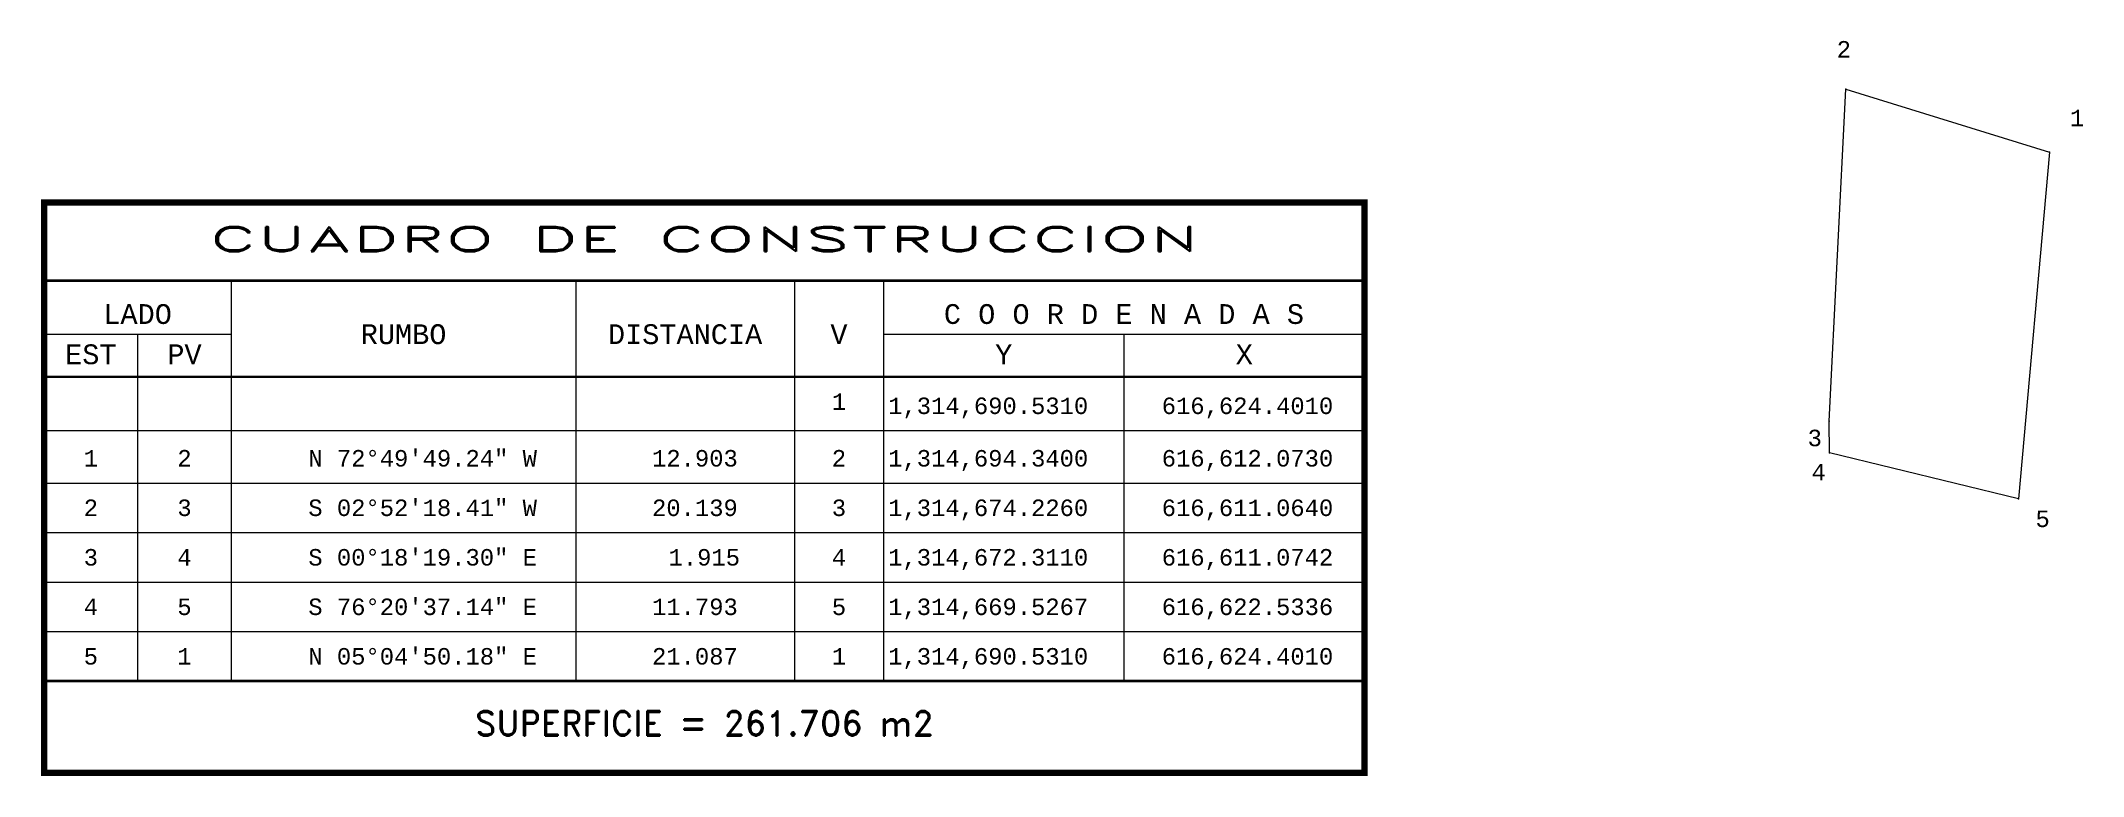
# Model space of a CAD drawing. Header units: millimetres. Extents: x 616503 to 616626, y 1314653 to 1314697.
import ezdxf
from ezdxf.enums import TextEntityAlignment as Align

# ---------------------------------------------------------------- set-up
doc = ezdxf.new("R2010")
doc.units = ezdxf.units.MM
for name, color, linetype in [('CVL_CUADCON', 1, 'Continuous'), ('CVL_CUADCON_LIN', 8, 'Continuous'), ('CVL_CUADCON_TIT', 1, 'Continuous'), ('CVL_CUADCON_TX', 2, 'Continuous'), ('CVL_PUNTO', 2, 'Continuous'), ('CVL_PUNTO_NUM', 2, 'Continuous')]:
    doc.layers.add(name, color=color, linetype=linetype)
doc.styles.add('HUECA1', font='HUECA1.shx')
doc.styles.add('MONOTXT4', font='MONOTXT4.shx')

msp = doc.modelspace()

# ---------------------------------------------------------------- linework, layer by layer
at = {"layer": 'CVL_CUADCON', "color": 1, "linetype": 'Continuous', "lineweight": 18, "const_width": 0.4, "flags": 128}
msp.add_lwpolyline([(616502.94, 1314687.48), (616582.91, 1314687.48), (616582.91, 1314652.92), (616502.94, 1314652.92)], close=True, dxfattribs=at)
at = {"layer": 'CVL_CUADCON', "color": 1, "linetype": 'Continuous', "lineweight": 18, "const_width": 0.15, "flags": 128}
for points in [[(616502.94, 1314682.74), (616582.91, 1314682.74)], [(616502.94, 1314676.92), (616582.91, 1314676.92)], [(616502.94, 1314658.48), (616582.91, 1314658.48)]]:
    msp.add_lwpolyline(points, dxfattribs=at)
at = {"layer": 'CVL_CUADCON_LIN', "color": 8, "linetype": 'Continuous', "lineweight": 18, "ltscale": 0.5}
for p, q in [((616514.27, 1314682.74), (616514.27, 1314658.48)), ((616535.14, 1314682.74), (616535.14, 1314658.48)), ((616548.38, 1314682.74), (616548.38, 1314658.48)), ((616553.77, 1314682.74), (616553.77, 1314658.48)), ((616502.94, 1314679.51), (616514.27, 1314679.51)), ((616508.6, 1314679.51), (616508.6, 1314658.48)), ((616553.77, 1314679.51), (616582.91, 1314679.51)), ((616568.34, 1314679.51), (616568.34, 1314658.48)), ((616502.94, 1314673.66), (616582.91, 1314673.66)), ((616502.94, 1314670.48), (616582.91, 1314670.48)), ((616502.94, 1314667.48), (616582.91, 1314667.48)), ((616502.94, 1314664.48), (616582.91, 1314664.48)), ((616502.94, 1314661.48), (616582.91, 1314661.48)), ((616502.94, 1314658.48), (616582.91, 1314658.48))]:
    msp.add_line(p, q, dxfattribs=at)
at = {"layer": 'CVL_CUADCON_TIT', "color": 6, "lineweight": 18, "ltscale": 0.5, "flags": 128}
msp.add_lwpolyline([(616622.53, 1314669.53), (616611.07, 1314672.31), (616611.06, 1314674.23), (616612.07, 1314694.34), (616624.4, 1314690.53), (616622.53, 1314669.53)], dxfattribs=at)
at = {"layer": 'CVL_PUNTO', "color": 2, "lineweight": 18, "ltscale": 0.5}
for p in [(616612.07, 1314694.34), (616624.4, 1314690.53), (616611.06, 1314674.23), (616611.07, 1314672.31), (616622.53, 1314669.53)]:
    msp.add_point(p, dxfattribs=at)

# ---------------------------------------------------------------- texts
at = {"layer": 'CVL_CUADCON_TIT', "color": 1, "lineweight": 18, "ltscale": 0.5, "style": 'HUECA1', "width": 1.758658}
msp.add_text('CUADRO DE CONSTRUCCION', height=1.5, dxfattribs=at).set_placement((616512.94, 1314684.51), (616572.91, 1314684.51), align=Align.FIT)
at = {"layer": 'CVL_CUADCON_TIT', "color": 1, "lineweight": 18, "ltscale": 0.5, "style": 'MONOTXT4'}
for s, p in [('LADO', (616508.6, 1314680.12)), ('C O O R D E N A D A S', (616568.34, 1314680.12)), ('EST', (616505.77, 1314677.68)), ('PV', (616511.44, 1314677.68)), ('Y', (616561.06, 1314677.68)), ('X', (616575.63, 1314677.68))]:
    msp.add_text(s, height=1.2, dxfattribs=at).set_placement(p, align=Align.CENTER)
at = {"layer": 'CVL_CUADCON_TIT', "color": 1, "lineweight": 18, "ltscale": 0.5}
for s, height, style, p in [('RUMBO', 1.2, 'MONOTXT4', (616524.71, 1314679.5)), ('DISTANCIA', 1.2, 'MONOTXT4', (616541.76, 1314679.5)), ('V', 1.2, 'MONOTXT4', (616551.08, 1314679.5)), ('SUPERFICIE = 261.706 m2', 1.5, 'HUECA1', (616542.93, 1314655.92))]:
    msp.add_text(s, height=height, dxfattribs=dict(at, style=style)).set_placement(p, align=Align.MIDDLE)
at = {"layer": 'CVL_CUADCON_TX', "color": 2, "lineweight": 18, "ltscale": 0.5, "style": 'MONOTXT4'}
for s, p in [('1', (616551.08, 1314674.91)), ('1', (616505.77, 1314671.48)), ('2', (616511.44, 1314671.48)), ('2', (616551.08, 1314671.48)), ('2', (616505.77, 1314668.48)), ('3', (616511.44, 1314668.48)), ('3', (616551.08, 1314668.48)), ('3', (616505.77, 1314665.48)), ('4', (616511.44, 1314665.48)), ('4', (616551.08, 1314665.48)), ('4', (616505.77, 1314662.48)), ('5', (616511.44, 1314662.48)), ('5', (616551.08, 1314662.48)), ('5', (616505.77, 1314659.48)), ('1', (616511.44, 1314659.48)), ('1', (616551.08, 1314659.48))]:
    msp.add_text(s, height=1, dxfattribs=at).set_placement(p, align=Align.CENTER)
for s, p in [('1,314,690.5310', (616554.06, 1314674.66)), ('616,624.4010', (616570.63, 1314674.66)), ('N 72%%d49\'49.24" W', (616518.94, 1314671.48)), ('12.903', (616539.76, 1314671.48)), ('1,314,694.3400', (616554.06, 1314671.48)), ('616,612.0730', (616570.63, 1314671.48)), ('S 02%%d52\'18.41" W', (616518.94, 1314668.48)), ('20.139', (616539.76, 1314668.48)), ('1,314,674.2260', (616554.06, 1314668.48)), ('616,611.0640', (616570.63, 1314668.48)), ('S 00%%d18\'19.30" E', (616518.94, 1314665.48)), ('1.915', (616540.76, 1314665.48)), ('1,314,672.3110', (616554.06, 1314665.48)), ('616,611.0742', (616570.63, 1314665.48)), ('S 76%%d20\'37.14" E', (616518.94, 1314662.48)), ('11.793', (616539.76, 1314662.48)), ('1,314,669.5267', (616554.06, 1314662.48)), ('616,622.5336', (616570.63, 1314662.48)), ('N 05%%d04\'50.18" E', (616518.94, 1314659.48)), ('21.087', (616539.76, 1314659.48)), ('1,314,690.5310', (616554.06, 1314659.48)), ('616,624.4010', (616570.63, 1314659.48))]:
    msp.add_text(s, height=1, dxfattribs=at).set_placement(p)
at = {"layer": 'CVL_PUNTO_NUM', "color": 2, "lineweight": 18, "ltscale": 0.5, "style": 'MONOTXT4'}
for s, p in [('2', (616611.51, 1314696.26)), ('1', (616625.64, 1314692.1)), ('3', (616609.75, 1314672.71)), ('4', (616609.98, 1314670.64)), ('5', (616623.55, 1314667.81))]:
    msp.add_text(s, height=1, dxfattribs=at).set_placement(p)

doc.saveas('drawing.dxf')
